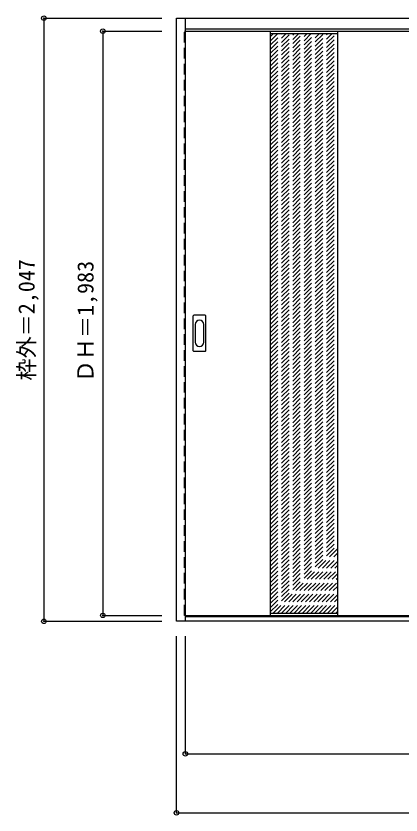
# Model space of a CAD drawing. Units: millimetres, scale not verified. Extents: x -2131 to 1655, y -1626 to 1086.
# Drawn here: x -2131 to -824, y -1626 to 1086 of the extents above; entities that cross this region are included whole.
import ezdxf
from ezdxf.enums import TextEntityAlignment as Align

# ---------------------------------------------------------------- set-up
doc = ezdxf.new("R2010")
doc.units = ezdxf.units.MM
doc.header["$LTSCALE"] = 30
doc.header["$PDMODE"] = 32
doc.header["$PDSIZE"] = 15
doc.linetypes.add('DASHED1', pattern=[1.8, 1.2, -0.6])
doc.layers.add('0-0', color=4, linetype='DASHED1')
doc.layers.add('0-1_寸法', color=7, linetype='Continuous')
doc.styles.add('ＭＳ ゴシック', font='')
doc.styles.get('ＭＳ ゴシック').set_extended_font_data('MS Gothic')

msp = doc.modelspace()

# ---------------------------------------------------------------- linework, layer by layer
at = {"layer": '0-0', "color": 3, "linetype": 'Continuous'}
for p, q in [((-1586.13, 1078.6), (1647.87, 1078.6)), ((-1556.13, -968.4), (-1556.13, 1078.6)), ((-1556.13, 1042.6), (1617.87, 1042.6)), ((-1556.13, 1034.6), (30.87, 1034.6)), ((-1268.13, 1034.6), (-1268.13, -948.4)), ((-1040.13, 1034.6), (-1040.13, -948.4)), ((-1529.13, -50.4), (-1529.13, 68.6)), ((-1488.63, 70.1), (-1527.63, 70.1)), ((-1487.13, -50.4), (-1487.13, 68.6)), ((-1527.63, -51.9), (-1488.63, -51.9)), ((-1556.13, -948.4), (30.87, -948.4)), ((1617.87, -953.4), (-1556.13, -953.4))]:
    msp.add_line(p, q, dxfattribs=at)
at = {"layer": '0-0'}
for p, q in [((-1559.13, 1034.6), (-1556.13, 1034.6)), ((-1559.13, -948.4), (-1559.13, 1034.6)), ((-1268.13, 1015.02), (-1256.55, 1026.6)), ((-1268.13, 1000.87), (-1242.41, 1026.6)), ((-1268.13, 986.73), (-1228.27, 1026.6)), ((-1268.13, 972.59), (-1214.13, 1026.6)), ((-1268.13, 958.45), (-1199.98, 1026.6)), ((-1268.13, 944.31), (-1185.84, 1026.6)), ((-1268.13, 930.16), (-1171.7, 1026.6)), ((-1268.13, 916.02), (-1157.56, 1026.6)), ((-1268.13, 901.88), (-1143.41, 1026.6)), ((-1268.13, 887.74), (-1129.27, 1026.6)), ((-1268.13, 873.6), (-1115.13, 1026.6)), ((-1268.13, 859.45), (-1100.99, 1026.6)), ((-1268.13, 845.31), (-1086.85, 1026.6)), ((-1268.13, 831.17), (-1072.7, 1026.6)), ((-1268.13, 817.03), (-1058.56, 1026.6)), ((-1268.13, 802.88), (-1044.42, 1026.6)), ((-1268.13, 788.74), (-1040.13, 1016.74)), ((-1268.13, 774.6), (-1040.13, 1002.6)), ((-1268.13, 760.46), (-1040.13, 988.46)), ((-1268.13, 746.32), (-1040.13, 974.32)), ((-1268.13, 732.17), (-1040.13, 960.17)), ((-1268.13, 718.03), (-1040.13, 946.03)), ((-1268.13, 703.89), (-1040.13, 931.89)), ((-1268.13, 689.75), (-1040.13, 917.75)), ((-1268.13, 675.61), (-1040.13, 903.61)), ((-1268.13, 661.46), (-1040.13, 889.46)), ((-1268.13, 647.32), (-1040.13, 875.32)), ((-1268.13, 633.18), (-1040.13, 861.18)), ((-1268.13, 619.04), (-1040.13, 847.04)), ((-1268.13, 604.89), (-1040.13, 832.89)), ((-1268.13, 590.75), (-1040.13, 818.75)), ((-1268.13, 576.61), (-1040.13, 804.61)), ((-1268.13, 562.47), (-1040.13, 790.47)), ((-1268.13, 548.33), (-1040.13, 776.33)), ((-1268.13, 534.18), (-1040.13, 762.18)), ((-1268.13, 520.04), (-1040.13, 748.04)), ((-1268.13, 505.9), (-1040.13, 733.9)), ((-1268.13, 491.76), (-1040.13, 719.76)), ((-1268.13, 477.62), (-1040.13, 705.62)), ((-1268.13, 463.47), (-1040.13, 691.47)), ((-1268.13, 449.33), (-1040.13, 677.33)), ((-1268.13, 435.19), (-1040.13, 663.19)), ((-1268.13, 421.05), (-1040.13, 649.05)), ((-1268.13, 406.9), (-1040.13, 634.9)), ((-1268.13, 392.76), (-1040.13, 620.76)), ((-1268.13, 378.62), (-1040.13, 606.62)), ((-1268.13, 364.48), (-1040.13, 592.48)), ((-1268.13, 350.34), (-1040.13, 578.34)), ((-1268.13, 336.19), (-1040.13, 564.19)), ((-1268.13, 322.05), (-1040.13, 550.05)), ((-1268.13, 307.91), (-1040.13, 535.91)), ((-1268.13, 293.77), (-1040.13, 521.77)), ((-1268.13, 279.63), (-1040.13, 507.63)), ((-1268.13, 265.48), (-1040.13, 493.48)), ((-1268.13, 251.34), (-1040.13, 479.34)), ((-1268.13, 237.2), (-1040.13, 465.2)), ((-1268.13, 223.06), (-1040.13, 451.06)), ((-1268.13, 208.91), (-1040.13, 436.91)), ((-1268.13, 194.77), (-1040.13, 422.77)), ((-1268.13, 180.63), (-1040.13, 408.63)), ((-1268.13, 166.49), (-1040.13, 394.49)), ((-1268.13, 152.35), (-1040.13, 380.35)), ((-1268.13, 138.2), (-1040.13, 366.2)), ((-1268.13, 124.06), (-1040.13, 352.06)), ((-1268.13, 109.92), (-1040.13, 337.92)), ((-1268.13, 95.78), (-1040.13, 323.78)), ((-1268.13, 81.64), (-1040.13, 309.64)), ((-1268.13, 67.49), (-1040.13, 295.49)), ((-1268.13, 53.35), (-1040.13, 281.35)), ((-1268.13, 39.21), (-1040.13, 267.21)), ((-1268.13, 25.07), (-1040.13, 253.07)), ((-1268.13, 10.92), (-1040.13, 238.92)), ((-1268.13, -3.22), (-1040.13, 224.78)), ((-1268.13, -17.36), (-1040.13, 210.64)), ((-1268.13, -31.5), (-1040.13, 196.5)), ((-1268.13, -45.64), (-1040.13, 182.36)), ((-1268.13, -59.79), (-1040.13, 168.21)), ((-1268.13, -73.93), (-1040.13, 154.07)), ((-1268.13, -88.07), (-1040.13, 139.93)), ((-1268.13, -102.21), (-1040.13, 125.79)), ((-1268.13, -116.35), (-1040.13, 111.65)), ((-1268.13, -130.5), (-1040.13, 97.5)), ((-1268.13, -144.64), (-1040.13, 83.36)), ((-1268.13, -158.78), (-1040.13, 69.22)), ((-1268.13, -172.92), (-1040.13, 55.08)), ((-1268.13, -187.06), (-1040.13, 40.94)), ((-1268.13, -201.21), (-1040.13, 26.79)), ((-1268.13, -215.35), (-1040.13, 12.65)), ((-1268.13, -229.49), (-1040.13, -1.49)), ((-1268.13, -243.63), (-1040.13, -15.63)), ((-1268.13, -257.78), (-1040.13, -29.78)), ((-1268.13, -271.92), (-1040.13, -43.92)), ((-1268.13, -286.06), (-1040.13, -58.06)), ((-1268.13, -300.2), (-1040.13, -72.2)), ((-1268.13, -314.34), (-1040.13, -86.34)), ((-1268.13, -328.49), (-1040.13, -100.49)), ((-1268.13, -342.63), (-1040.13, -114.63)), ((-1268.13, -356.77), (-1040.13, -128.77)), ((-1268.13, -370.91), (-1040.13, -142.91)), ((-1268.13, -385.05), (-1040.13, -157.05)), ((-1268.13, -399.2), (-1040.13, -171.2)), ((-1268.13, -413.34), (-1040.13, -185.34)), ((-1268.13, -427.48), (-1040.13, -199.48)), ((-1268.13, -441.62), (-1040.13, -213.62)), ((-1268.13, -455.77), (-1040.13, -227.77)), ((-1268.13, -469.91), (-1040.13, -241.91)), ((-1268.13, -484.05), (-1040.13, -256.05)), ((-1268.13, -498.19), (-1040.13, -270.19)), ((-1268.13, -512.33), (-1040.13, -284.33)), ((-1268.13, -526.48), (-1040.13, -298.48)), ((-1268.13, -540.62), (-1040.13, -312.62)), ((-1268.13, -554.76), (-1040.13, -326.76)), ((-1268.13, -568.9), (-1040.13, -340.9)), ((-1268.13, -583.04), (-1040.13, -355.04)), ((-1268.13, -597.19), (-1040.13, -369.19)), ((-1268.13, -611.33), (-1040.13, -383.33)), ((-1268.13, -625.47), (-1040.13, -397.47)), ((-1268.13, -639.61), (-1040.13, -411.61)), ((-1268.13, -653.76), (-1040.13, -425.76)), ((-1268.13, -667.9), (-1040.13, -439.9)), ((-1268.13, -682.04), (-1040.13, -454.04)), ((-1268.13, -696.18), (-1040.13, -468.18)), ((-1268.13, -710.32), (-1040.13, -482.32)), ((-1268.13, -724.47), (-1040.13, -496.47)), ((-1268.13, -738.61), (-1040.13, -510.61)), ((-1268.13, -752.75), (-1040.13, -524.75)), ((-1268.13, -766.89), (-1040.13, -538.89)), ((-1268.13, -781.03), (-1040.13, -553.03)), ((-1268.13, -795.18), (-1040.13, -567.18)), ((-1268.13, -809.32), (-1040.13, -581.32)), ((-1268.13, -823.46), (-1040.13, -595.46)), ((-1268.13, -837.6), (-1040.13, -609.6)), ((-1268.13, -851.75), (-1040.13, -623.75)), ((-1268.13, -865.89), (-1040.13, -637.89)), ((-1268.13, -880.03), (-1040.13, -652.03)), ((-1268.13, -894.17), (-1040.13, -666.17)), ((-1268.13, -908.31), (-1040.13, -680.31)), ((-1268.13, -922.46), (-1040.13, -694.46)), ((-1268.13, -936.6), (-1040.13, -708.6)), ((-1257.79, -940.4), (-1040.13, -722.74)), ((-1243.65, -940.4), (-1040.13, -736.88)), ((-1229.51, -940.4), (-1040.13, -751.02)), ((-1215.37, -940.4), (-1040.13, -765.17)), ((-1201.23, -940.4), (-1040.13, -779.31)), ((-1187.08, -940.4), (-1040.13, -793.45)), ((-1172.94, -940.4), (-1040.13, -807.59)), ((-1158.8, -940.4), (-1040.13, -821.74)), ((-1144.66, -940.4), (-1040.13, -835.88)), ((-1130.52, -940.4), (-1040.13, -850.02)), ((-1116.37, -940.4), (-1040.13, -864.16)), ((-1102.23, -940.4), (-1040.13, -878.3)), ((-1088.09, -940.4), (-1040.13, -892.45)), ((-1073.95, -940.4), (-1040.13, -906.59)), ((-1059.8, -940.4), (-1040.13, -920.73)), ((-1556.13, -948.4), (-1559.13, -948.4)), ((-1045.66, -940.4), (-1040.13, -934.87))]:
    msp.add_line(p, q, dxfattribs=at)
at = {"layer": '0-0', "color": 7, "linetype": 'Continuous'}
for p, q in [((-1268.13, 1026.6), (-1040.13, 1026.6)), ((-1523.13, 38.7), (-1523.13, -20.5)), ((-1493.13, -20.5), (-1493.13, 38.7)), ((-1268.13, -940.4), (-1040.13, -940.4))]:
    msp.add_line(p, q, dxfattribs=at)
at = {"layer": '0-0', "color": 3, "linetype": 'Continuous'}
msp.add_lwpolyline([(1647.87, -968.4), (-1586.13, -968.4), (-1586.13, 1078.6)], dxfattribs=at)
for centre, start, end in [((-1527.63, 68.6), 90, 180), ((-1488.63, 68.6), 0, 90), ((-1527.63, -50.4), 180, 270), ((-1488.63, -50.4), 270, 0)]:
    msp.add_arc(centre, 1.5, start, end, dxfattribs=at)
at = {"layer": '0-0', "color": 7, "linetype": 'Continuous'}
for centre, start, end in [((-1508.13, 38.7), 0, 180), ((-1508.13, -20.5), 180, 0)]:
    msp.add_arc(centre, 15, start, end, dxfattribs=at)
at = {"layer": '0-1_寸法', "color": 4}
for p, q in [((-2036.13, 1078.6), (-2036.13, -968.4)), ((-2036.13, 1078.6), (-1636.13, 1078.6)), ((-1836.13, 1034.6), (-1836.13, -948.4)), ((-1836.13, 1034.6), (-1636.13, 1034.6)), ((-1836.13, -948.4), (-1636.13, -948.4)), ((-2036.13, -968.4), (-1636.13, -968.4)), ((-1586.13, -1618.4), (-1586.13, -1018.4)), ((-1556.13, -1418.4), (-1556.13, -1018.4)), ((-1556.13, -1418.4), (1617.87, -1418.4)), ((-1586.13, -1618.4), (1647.87, -1618.4))]:
    msp.add_line(p, q, dxfattribs=at)
at = {"layer": '0-1_寸法'}
for p in [(-2036.13, 1078.6), (-1836.13, 1034.6), (-1836.13, -948.4), (-2036.13, -968.4), (-1556.13, -1418.4), (-1586.13, -1618.4)]:
    msp.add_point(p, dxfattribs=at)

# ---------------------------------------------------------------- texts
at = {"layer": '0-1_寸法', "style": 'ＭＳ ゴシック'}
for s, p in [('枠外＝2,047', (-2051.13, -151.15)), ('ＤＨ＝1,983', (-1851.13, -157.15))]:
    msp.add_text(s, height=54.99, rotation=90, dxfattribs=at).set_placement(p, align=Align.BOTTOM_LEFT)

doc.saveas('drawing.dxf')
